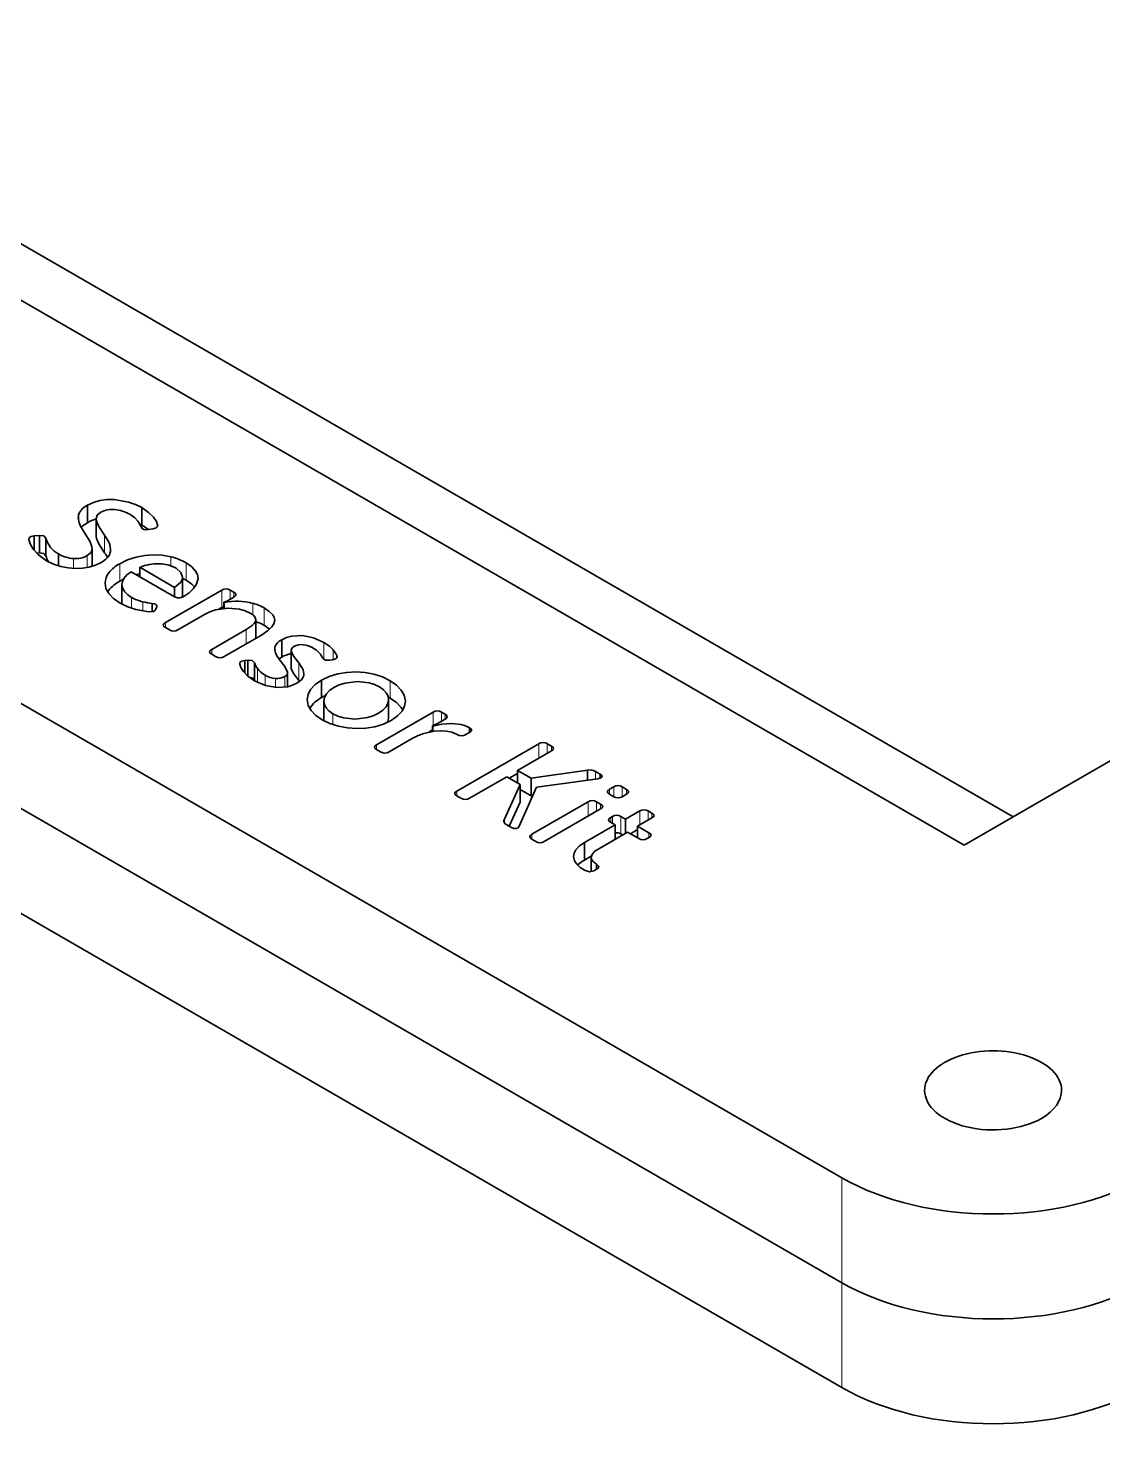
# Model space of a CAD drawing. Extents: x 321 to 857, y 218 to 648.
# Drawn here: x 683.19 to 708.3, y 587.02 to 619.9 of the extents above; entities that cross this region are included whole.
import ezdxf

# ---------------------------------------------------------------- set-up
doc = ezdxf.new("R2010")
doc.units = 0

msp = doc.modelspace()

# ---------------------------------------------------------------- linework, layer by layer
at = {"color": 7, "lineweight": 35}
for p, q in [((706.206, 601.477), (670.665, 621.996)), ((669.164, 621.539), (705.06, 600.814)), ((655.705, 619.896), (702.205, 593.05)), ((655.705, 617.447), (702.205, 590.6)), ((655.705, 617.447), (702.205, 590.6)), ((655.705, 614.997), (702.205, 588.151)), ((706.561, 601.68), (725.734, 612.75))]:
    msp.add_line(p, q, dxfattribs=at)
at = {"color": 7, "lineweight": 13, "ltscale": 0.004721}
msp.add_line((684.38, 608.555), (684.38, 608.366), dxfattribs=at)
at = {"color": 7, "lineweight": 35, "ltscale": 0.010207}
for p, q in [((684.578, 608.756), (684.578, 608.347)), ((684.782, 608.443), (684.782, 608.035)), ((683.459, 608.051), (683.459, 607.642)), ((683.611, 607.983), (683.611, 607.575)), ((689.119, 605.615), (689.119, 605.207)), ((690.047, 604.672), (690.047, 604.264)), ((691.616, 604.214), (691.616, 603.806)), ((694.693, 602.232), (694.693, 601.823)), ((694.947, 602.379), (694.947, 601.97)), ((696.189, 600.877), (696.189, 600.468))]:
    msp.add_line(p, q, dxfattribs=at)
at = {"color": 7, "lineweight": 35, "ltscale": 0.010205}
for p, q in [((685.851, 608.699), (685.851, 608.29)), ((684.692, 607.735), (684.692, 607.327)), ((685.386, 606.902), (685.386, 606.494)), ((686.804, 607.071), (686.804, 606.663)), ((688.515, 606.082), (688.515, 605.673)), ((689.339, 605.37), (689.339, 604.962)), ((688.485, 605.073), (688.485, 604.664)), ((690.102, 604.183), (690.102, 603.774))]:
    msp.add_line(p, q, dxfattribs=at)
at = {"color": 7, "lineweight": 13, "ltscale": 0.010207}
for p, q in [((684.782, 608.441), (684.782, 608.033)), ((684.692, 607.733), (684.692, 607.324)), ((686.883, 607.411), (686.883, 607.003)), ((687.718, 606.773), (687.718, 606.365)), ((688.706, 606.359), (688.706, 605.95)), ((689.519, 605.074), (689.519, 604.665)), ((697.043, 601.487), (697.043, 601.078))]:
    msp.add_line(p, q, dxfattribs=at)
at = {"color": 7, "lineweight": 35, "ltscale": 0.00149}
msp.add_line((685.798, 608.319), (685.851, 608.29), dxfattribs=at)
at = {"color": 7, "lineweight": 35, "ltscale": 0.002956}
msp.add_line((686.114, 608.204), (685.997, 608.185), dxfattribs=at)
at = {"color": 7, "lineweight": 35, "ltscale": 0.000492698}
msp.add_line((686.218, 608.299), (686.221, 608.28), dxfattribs=at)
at = {"color": 7, "lineweight": 35, "ltscale": 0.000924683}
msp.add_line((686.218, 608.299), (686.218, 608.263), dxfattribs=at)
at = {"color": 7, "lineweight": 35, "ltscale": 0.000152657}
msp.add_line((683.21, 607.952), (683.21, 607.958), dxfattribs=at)
at = {"color": 7, "lineweight": 35, "ltscale": 0.003078}
msp.add_line((683.336, 608.038), (683.459, 608.051), dxfattribs=at)
at = {"color": 7, "lineweight": 35, "ltscale": 0.008472}
msp.add_line((683.336, 608.038), (683.336, 607.7), dxfattribs=at)
at = {"color": 7, "lineweight": 13, "ltscale": 0.010205}
for p, q in [((684.981, 608.055), (684.981, 607.647)), ((685.333, 607.39), (685.333, 606.982)), ((689.341, 605.354), (689.341, 604.946)), ((691.652, 604.658), (691.652, 604.25))]:
    msp.add_line(p, q, dxfattribs=at)
at = {"color": 7, "lineweight": 35, "ltscale": 0.001651}
msp.add_line((683.393, 607.636), (683.459, 607.642), dxfattribs=at)
at = {"color": 7, "lineweight": 35, "ltscale": 0.006973}
msp.add_line((683.902, 607.618), (683.902, 607.34), dxfattribs=at)
at = {"color": 7, "lineweight": 13, "ltscale": 0.005797}
msp.add_line((684.255, 607.51), (684.255, 607.278), dxfattribs=at)
at = {"color": 7, "lineweight": 13, "ltscale": 0.00696}
msp.add_line((684.575, 607.579), (684.575, 607.3), dxfattribs=at)
at = {"color": 7, "lineweight": 13, "ltscale": 0.005299}
msp.add_line((686.526, 607.552), (686.526, 607.34), dxfattribs=at)
at = {"color": 7, "lineweight": 35, "ltscale": 0.029212}
msp.add_line((686.611, 606.618), (685.599, 607.202), dxfattribs=at)
at = {"color": 7, "lineweight": 35, "ltscale": 0.023418}
msp.add_line((685.803, 607.306), (686.614, 606.837), dxfattribs=at)
at = {"color": 7, "lineweight": 35, "ltscale": 0.005528}
msp.add_line((685.803, 607.306), (685.803, 607.084), dxfattribs=at)
at = {"color": 7, "lineweight": 35, "ltscale": 0.002483}
msp.add_line((685.333, 606.982), (685.42, 607.029), dxfattribs=at)
at = {"color": 7, "lineweight": 35, "ltscale": 0.00228}
msp.add_line((685.714, 607.136), (685.803, 607.156), dxfattribs=at)
at = {"color": 7, "lineweight": 35, "ltscale": 0.005525}
msp.add_line((686.614, 606.837), (686.614, 606.616), dxfattribs=at)
at = {"color": 7, "lineweight": 35, "ltscale": 0.000137363}
msp.add_line((686.804, 607.071), (686.804, 607.077), dxfattribs=at)
at = {"color": 7, "lineweight": 35, "ltscale": 0.002238}
msp.add_line((686.804, 607.045), (686.883, 607.003), dxfattribs=at)
at = {"color": 7, "lineweight": 35, "ltscale": 0.001152}
msp.add_line((685.052, 606.73), (685.078, 606.768), dxfattribs=at)
at = {"color": 7, "lineweight": 13, "ltscale": 0.006323}
msp.add_line((685.611, 606.604), (685.611, 606.351), dxfattribs=at)
at = {"color": 7, "lineweight": 35, "ltscale": 0.038018}
msp.add_line((686.401, 606.013), (687.718, 606.773), dxfattribs=at)
at = {"color": 7, "lineweight": 35, "ltscale": 0.000830309}
msp.add_line((687.799, 606.502), (687.769, 606.488), dxfattribs=at)
at = {"color": 7, "lineweight": 35, "ltscale": 0.003888}
msp.add_line((687.999, 606.611), (687.865, 606.533), dxfattribs=at)
at = {"color": 7, "lineweight": 35, "ltscale": 0.002419}
for p, q in [((687.916, 606.773), (688, 606.725)), ((692.852, 603.924), (692.936, 603.875)), ((693.504, 603.447), (693.421, 603.398))]:
    msp.add_line(p, q, dxfattribs=at)
at = {"color": 7, "lineweight": 13, "ltscale": 0.005267}
for p, q in [((687.916, 606.773), (687.916, 606.563)), ((692.852, 603.924), (692.852, 603.713))]:
    msp.add_line(p, q, dxfattribs=at)
at = {"color": 7, "lineweight": 13, "ltscale": 0.002849}
for p, q in [((688, 606.725), (688, 606.611)), ((692.936, 603.875), (692.936, 603.761)), ((695.42, 603.132), (695.42, 603.018)), ((696.57, 601.777), (696.57, 601.663)), ((697.767, 601.566), (697.767, 601.452))]:
    msp.add_line(p, q, dxfattribs=at)
at = {"color": 7, "lineweight": 13, "ltscale": 0.005363}
msp.add_line((685.87, 606.501), (685.87, 606.287), dxfattribs=at)
at = {"color": 7, "lineweight": 35, "ltscale": 0.004929}
msp.add_line((686.093, 606.464), (686.093, 606.267), dxfattribs=at)
at = {"color": 7, "lineweight": 35, "ltscale": 0.001127}
msp.add_line((686.195, 606.367), (686.177, 606.326), dxfattribs=at)
at = {"color": 7, "lineweight": 35, "ltscale": 0.018058}
msp.add_line((687.317, 606.207), (686.692, 605.846), dxfattribs=at)
at = {"color": 7, "lineweight": 35, "ltscale": 0.001656}
msp.add_line((687.661, 606.332), (687.718, 606.365), dxfattribs=at)
at = {"color": 7, "lineweight": 35, "ltscale": 0.000176396}
for p, q in [((687.769, 606.488), (687.775, 606.485)), ((692.639, 603.601), (692.646, 603.597)), ((695.076, 602.173), (695.07, 602.169))]:
    msp.add_line(p, q, dxfattribs=at)
at = {"color": 7, "lineweight": 35, "ltscale": 0.003502}
msp.add_line((687.769, 606.488), (687.769, 606.348), dxfattribs=at)
at = {"color": 7, "lineweight": 35, "ltscale": 0.003398}
msp.add_line((687.775, 606.485), (687.775, 606.349), dxfattribs=at)
at = {"color": 7, "lineweight": 13, "ltscale": 0.006764}
msp.add_line((688.447, 606.465), (688.447, 606.194), dxfattribs=at)
at = {"color": 7, "lineweight": 13, "ltscale": 0.002855}
for p, q in [((686.401, 606.013), (686.401, 605.899)), ((687.482, 605.389), (687.482, 605.275)), ((694.962, 601.07), (694.962, 600.956)), ((697.698, 601.108), (697.698, 600.994))]:
    msp.add_line(p, q, dxfattribs=at)
at = {"color": 7, "lineweight": 35, "ltscale": 0.00268}
for p, q in [((686.494, 605.845), (686.401, 605.899)), ((696.477, 601.831), (696.57, 601.777)), ((695.055, 600.903), (694.962, 600.956))]:
    msp.add_line(p, q, dxfattribs=at)
at = {"color": 7, "lineweight": 35, "ltscale": 0.02324}
msp.add_line((687.482, 605.389), (688.287, 605.854), dxfattribs=at)
at = {"color": 7, "lineweight": 13, "ltscale": 0.008382}
msp.add_line((688.287, 605.854), (688.287, 605.519), dxfattribs=at)
at = {"color": 7, "lineweight": 35, "ltscale": 0.025141}
msp.add_line((688.643, 605.724), (687.772, 605.222), dxfattribs=at)
at = {"color": 7, "lineweight": 35, "ltscale": 0.000621348}
msp.add_line((688.512, 605.649), (688.515, 605.673), dxfattribs=at)
at = {"color": 7, "lineweight": 13, "ltscale": 0.009833}
msp.add_line((690.104, 605.551), (690.104, 605.158), dxfattribs=at)
at = {"color": 7, "lineweight": 35, "ltscale": 0.002678}
for p, q in [((687.575, 605.221), (687.482, 605.275)), ((691.43, 602.995), (691.337, 603.049))]:
    msp.add_line(p, q, dxfattribs=at)
at = {"color": 7, "lineweight": 13, "ltscale": 0.003336}
msp.add_line((688.968, 605.461), (688.968, 605.327), dxfattribs=at)
at = {"color": 7, "lineweight": 35, "ltscale": 0.000392338}
for p, q in [((689.339, 605.37), (689.341, 605.354)), ((689.339, 604.962), (689.341, 604.946))]:
    msp.add_line(p, q, dxfattribs=at)
at = {"color": 7, "lineweight": 13, "ltscale": 0.00565}
msp.add_line((690.324, 605.376), (690.324, 605.15), dxfattribs=at)
at = {"color": 7, "lineweight": 35, "ltscale": 0.001353}
msp.add_line((690.406, 605.242), (690.406, 605.188), dxfattribs=at)
at = {"color": 7, "lineweight": 35, "ltscale": 0.001804}
msp.add_line((688.254, 605.133), (688.326, 605.14), dxfattribs=at)
at = {"color": 7, "lineweight": 35, "ltscale": 0.007419}
msp.add_line((688.254, 605.133), (688.254, 604.836), dxfattribs=at)
at = {"color": 7, "lineweight": 35, "ltscale": 0.009373}
msp.add_line((688.326, 605.14), (688.326, 604.765), dxfattribs=at)
at = {"color": 7, "lineweight": 13, "ltscale": 0.008141}
msp.add_line((688.55, 604.945), (688.55, 604.619), dxfattribs=at)
at = {"color": 7, "lineweight": 35, "ltscale": 0.001816}
msp.add_line((690.308, 605.147), (690.236, 605.137), dxfattribs=at)
at = {"color": 7, "lineweight": 35, "ltscale": 0.000341156}
msp.add_line((688.485, 604.664), (688.49, 604.652), dxfattribs=at)
at = {"color": 7, "lineweight": 13, "ltscale": 0.006017}
msp.add_line((688.733, 604.788), (688.733, 604.547), dxfattribs=at)
at = {"color": 7, "lineweight": 13, "ltscale": 0.005234}
msp.add_line((688.971, 604.711), (688.971, 604.501), dxfattribs=at)
at = {"color": 7, "lineweight": 13, "ltscale": 0.006224}
msp.add_line((689.191, 604.755), (689.191, 604.506), dxfattribs=at)
at = {"color": 7, "lineweight": 35, "ltscale": 0.000437441}
msp.add_line((689.254, 604.84), (689.253, 604.858), dxfattribs=at)
at = {"color": 7, "lineweight": 35, "ltscale": 0.008095}
msp.add_line((689.254, 604.84), (689.254, 604.516), dxfattribs=at)
at = {"color": 7, "lineweight": 35, "ltscale": 0.000823179}
msp.add_line((689.519, 604.665), (689.539, 604.639), dxfattribs=at)
at = {"color": 7, "lineweight": 35, "ltscale": 0.001244}
msp.add_line((691.608, 604.274), (691.652, 604.25), dxfattribs=at)
at = {"color": 7, "lineweight": 13, "ltscale": 0.006436}
msp.add_line((690.316, 603.887), (690.316, 603.63), dxfattribs=at)
at = {"color": 7, "lineweight": 35, "ltscale": 0.038016}
for p, q in [((691.337, 603.163), (692.654, 603.924)), ((696.57, 601.663), (695.253, 600.903))]:
    msp.add_line(p, q, dxfattribs=at)
at = {"color": 7, "lineweight": 13, "ltscale": 0.007881}
msp.add_line((692.654, 603.924), (692.654, 603.608), dxfattribs=at)
at = {"color": 7, "lineweight": 35, "ltscale": 0.003178}
msp.add_line((692.639, 603.601), (692.639, 603.473), dxfattribs=at)
at = {"color": 7, "lineweight": 35, "ltscale": 0.003064}
msp.add_line((692.646, 603.597), (692.646, 603.474), dxfattribs=at)
at = {"color": 7, "lineweight": 35, "ltscale": 0.005007}
msp.add_line((692.936, 603.761), (692.762, 603.661), dxfattribs=at)
at = {"color": 7, "lineweight": 35, "ltscale": 0.002766}
msp.add_line((693.508, 603.559), (693.508, 603.448), dxfattribs=at)
at = {"color": 7, "lineweight": 35, "ltscale": 0.015204}
msp.add_line((692.154, 603.3), (691.628, 602.996), dxfattribs=at)
at = {"color": 7, "lineweight": 35, "ltscale": 0.002535}
msp.add_line((692.552, 603.456), (692.639, 603.507), dxfattribs=at)
at = {"color": 7, "lineweight": 13, "ltscale": 0.002856}
for p, q in [((691.337, 603.163), (691.337, 603.049)), ((693.211, 602.081), (693.211, 601.967)), ((697.174, 602.119), (697.174, 602.005))]:
    msp.add_line(p, q, dxfattribs=at)
at = {"color": 7, "lineweight": 35, "ltscale": 0.055302}
msp.add_line((693.211, 602.081), (695.127, 603.187), dxfattribs=at)
at = {"color": 7, "lineweight": 35, "ltscale": 0.022813}
msp.add_line((695.42, 603.018), (694.63, 602.562), dxfattribs=at)
at = {"color": 7, "lineweight": 13, "ltscale": 0.008467}
msp.add_line((695.127, 603.187), (695.127, 602.849), dxfattribs=at)
at = {"color": 7, "lineweight": 35, "ltscale": 0.002771}
for p, q in [((695.324, 603.187), (695.42, 603.132)), ((693.307, 601.912), (693.211, 601.967))]:
    msp.add_line(p, q, dxfattribs=at)
at = {"color": 7, "lineweight": 13, "ltscale": 0.005618}
msp.add_line((695.324, 603.187), (695.324, 602.963), dxfattribs=at)
at = {"color": 7, "lineweight": 35, "ltscale": 0.009163}
for p, q in [((694.63, 602.562), (694.947, 602.379)), ((694.693, 602.232), (694.375, 602.415))]:
    msp.add_line(p, q, dxfattribs=at)
at = {"color": 7, "lineweight": 35, "ltscale": 0.007349}
for p, q in [((694.63, 602.562), (694.63, 602.268)), ((694.693, 602.117), (694.947, 601.97))]:
    msp.add_line(p, q, dxfattribs=at)
at = {"color": 7, "lineweight": 35, "ltscale": 0.033264}
msp.add_line((694.947, 602.379), (696.264, 602.569), dxfattribs=at)
at = {"color": 7, "lineweight": 35, "ltscale": 0.005876}
msp.add_line((696.264, 602.569), (696.264, 602.334), dxfattribs=at)
at = {"color": 7, "lineweight": 35, "ltscale": 0.02514}
msp.add_line((694.375, 602.415), (693.504, 601.912), dxfattribs=at)
at = {"color": 7, "lineweight": 35, "ltscale": 0.022621}
msp.add_line((694.316, 601.409), (694.693, 602.232), dxfattribs=at)
at = {"color": 7, "lineweight": 35, "ltscale": 0.00561}
msp.add_line((694.436, 602.38), (694.63, 602.492), dxfattribs=at)
at = {"color": 7, "lineweight": 35, "ltscale": 0.036098}
msp.add_line((696.507, 602.366), (695.076, 602.173), dxfattribs=at)
at = {"color": 7, "lineweight": 35, "ltscale": 0.0032}
msp.add_line((696.447, 602.539), (696.558, 602.475), dxfattribs=at)
at = {"color": 7, "lineweight": 13, "ltscale": 0.004526}
msp.add_line((696.447, 602.539), (696.447, 602.358), dxfattribs=at)
at = {"color": 7, "lineweight": 35, "ltscale": 0.002432}
msp.add_line((696.558, 602.475), (696.558, 602.378), dxfattribs=at)
at = {"color": 7, "lineweight": 35, "ltscale": 0.02484}
msp.add_line((695.07, 602.169), (694.669, 601.26), dxfattribs=at)
at = {"color": 7, "lineweight": 35, "ltscale": 0.000934381}
msp.add_line((694.947, 601.97), (694.984, 601.976), dxfattribs=at)
at = {"color": 7, "lineweight": 35, "ltscale": 0.002855}
for p, q in [((696.776, 602.121), (696.875, 602.178)), ((697.175, 602.005), (697.076, 601.948))]:
    msp.add_line(p, q, dxfattribs=at)
at = {"color": 7, "lineweight": 13, "ltscale": 0.002847}
for p, q in [((696.776, 602.121), (696.776, 602.007)), ((696.806, 601.464), (696.806, 601.35))]:
    msp.add_line(p, q, dxfattribs=at)
at = {"color": 7, "lineweight": 35, "ltscale": 0.00294}
msp.add_line((696.878, 601.948), (696.776, 602.007), dxfattribs=at)
at = {"color": 7, "lineweight": 13, "ltscale": 0.005704}
msp.add_line((696.875, 602.178), (696.875, 601.95), dxfattribs=at)
at = {"color": 7, "lineweight": 35, "ltscale": 0.002939}
msp.add_line((697.073, 602.178), (697.174, 602.119), dxfattribs=at)
at = {"color": 7, "lineweight": 13, "ltscale": 0.005795}
msp.add_line((697.073, 602.178), (697.073, 601.946), dxfattribs=at)
at = {"color": 7, "lineweight": 35, "ltscale": 0.015474}
msp.add_line((694.435, 601.261), (694.693, 601.823), dxfattribs=at)
at = {"color": 7, "lineweight": 35, "ltscale": 0.038017}
msp.add_line((694.962, 601.07), (696.279, 601.831), dxfattribs=at)
at = {"color": 7, "lineweight": 13, "ltscale": 0.008383}
msp.add_line((696.279, 601.831), (696.279, 601.495), dxfattribs=at)
at = {"color": 7, "lineweight": 13, "ltscale": 0.005527}
msp.add_line((696.477, 601.831), (696.477, 601.61), dxfattribs=at)
at = {"color": 7, "lineweight": 35, "ltscale": 0.009592}
for p, q in [((697.15, 601.424), (697.483, 601.616)), ((697.767, 601.452), (697.435, 601.26))]:
    msp.add_line(p, q, dxfattribs=at)
at = {"color": 7, "lineweight": 13, "ltscale": 0.008206}
msp.add_line((697.483, 601.616), (697.483, 601.288), dxfattribs=at)
at = {"color": 7, "lineweight": 35, "ltscale": 0.002511}
msp.add_line((697.68, 601.616), (697.767, 601.566), dxfattribs=at)
at = {"color": 7, "lineweight": 13, "ltscale": 0.005359}
msp.add_line((697.68, 601.616), (697.68, 601.402), dxfattribs=at)
at = {"color": 7, "lineweight": 35, "ltscale": 0.04179}
msp.add_line((705.06, 600.814), (706.508, 601.65), dxfattribs=at)
at = {"color": 7, "lineweight": 35, "ltscale": 0.001515}
msp.add_line((706.508, 601.65), (706.56, 601.68), dxfattribs=at)
at = {"color": 7, "lineweight": 35, "ltscale": 0.001601}
msp.add_line((694.316, 601.409), (694.316, 601.345), dxfattribs=at)
at = {"color": 7, "lineweight": 35, "ltscale": 0.003543}
msp.add_line((694.486, 601.231), (694.363, 601.302), dxfattribs=at)
at = {"color": 7, "lineweight": 35, "ltscale": 0.020744}
msp.add_line((696.189, 600.877), (696.908, 601.292), dxfattribs=at)
at = {"color": 7, "lineweight": 35, "ltscale": 0.003024}
for p, q in [((696.908, 601.292), (696.803, 601.352)), ((696.471, 600.372), (696.471, 600.251))]:
    msp.add_line(p, q, dxfattribs=at)
at = {"color": 7, "lineweight": 35, "ltscale": 0.001125}
for p, q in [((696.806, 601.464), (696.845, 601.487)), ((697.698, 600.994), (697.659, 600.972))]:
    msp.add_line(p, q, dxfattribs=at)
at = {"color": 7, "lineweight": 13, "ltscale": 0.003973}
msp.add_line((696.845, 601.487), (696.845, 601.328), dxfattribs=at)
at = {"color": 7, "lineweight": 35, "ltscale": 0.008382}
msp.add_line((696.908, 601.292), (696.908, 600.956), dxfattribs=at)
at = {"color": 7, "lineweight": 35, "ltscale": 0.003115}
msp.add_line((697.043, 601.487), (697.15, 601.424), dxfattribs=at)
at = {"color": 7, "lineweight": 35, "ltscale": 0.008206}
msp.add_line((697.15, 601.424), (697.15, 601.096), dxfattribs=at)
at = {"color": 7, "lineweight": 35, "ltscale": 0.007603}
msp.add_line((697.435, 601.26), (697.698, 601.108), dxfattribs=at)
at = {"color": 7, "lineweight": 35, "ltscale": 0.006822}
msp.add_line((697.435, 601.26), (697.435, 600.987), dxfattribs=at)
at = {"color": 7, "lineweight": 35, "ltscale": 0.019445}
msp.add_line((697.198, 601.124), (696.525, 600.735), dxfattribs=at)
at = {"color": 7, "lineweight": 35, "ltscale": 0.001115}
msp.add_line((697.043, 601.078), (697.081, 601.056), dxfattribs=at)
at = {"color": 7, "lineweight": 35, "ltscale": 0.007693}
msp.add_line((697.465, 600.97), (697.198, 601.124), dxfattribs=at)
at = {"color": 7, "lineweight": 35, "ltscale": 0.004822}
msp.add_line((697.268, 601.084), (697.435, 601.18), dxfattribs=at)
at = {"color": 7, "lineweight": 35, "ltscale": 0.004794}
msp.add_line((696.189, 600.468), (696.356, 600.564), dxfattribs=at)
at = {"color": 7, "lineweight": 35, "ltscale": 0.008459}
msp.add_line((696.351, 600.533), (696.351, 600.195), dxfattribs=at)
at = {"color": 7, "lineweight": 35, "ltscale": 0.001813}
msp.add_line((696.477, 600.254), (696.414, 600.218), dxfattribs=at)
at = {"color": 7, "lineweight": 13, "ltscale": 0.061237}
msp.add_line((702.205, 590.6), (702.205, 593.05), dxfattribs=at)
at = {"color": 7, "lineweight": 13, "ltscale": 0.061238}
msp.add_line((702.205, 590.6), (702.205, 588.151), dxfattribs=at)
at = {"color": 7, "lineweight": 35}
for points in [[(684.578, 608.756), (684.72, 608.822), (684.873, 608.865), (685.035, 608.887), (685.202, 608.888), (685.539, 608.83), (685.701, 608.773), (685.851, 608.699)], [(684.893, 608.592), (684.808, 608.521), (684.782, 608.441)], [(685.758, 608.384), (685.684, 608.464), (685.569, 608.543)], [(685.851, 608.699), (686.01, 608.587), (686.123, 608.476), (686.19, 608.376), (686.218, 608.299)], [(684.505, 608.126), (684.418, 608.27), (684.388, 608.342), (684.366, 608.465)], [(684.782, 608.441), (684.79, 608.383), (684.843, 608.259), (684.981, 608.055)], [(685.997, 608.185), (685.932, 608.181), (685.864, 608.207), (685.835, 608.248)], [(686.221, 608.28), (686.21, 608.247), (686.188, 608.23), (686.114, 608.204)], [(683.21, 607.958), (683.219, 607.993), (683.256, 608.022), (683.336, 608.038)], [(683.626, 607.46), (683.435, 607.596), (683.311, 607.733), (683.24, 607.857), (683.21, 607.952)], [(683.459, 608.051), (683.558, 608.038), (683.611, 607.983)], [(684.692, 607.733), (684.686, 607.792), (684.637, 607.918), (684.505, 608.126)], [(684.782, 608.033), (684.79, 607.975), (684.843, 607.851), (684.981, 607.647)], [(684.981, 608.055), (685.069, 607.912), (685.099, 607.84), (685.119, 607.721)], [(683.459, 607.642), (683.558, 607.63), (683.611, 607.575)], [(684.575, 607.579), (684.663, 607.651), (684.692, 607.733)], [(685.333, 607.39), (685.519, 607.481), (685.717, 607.545), (685.922, 607.584), (686.126, 607.598), (686.328, 607.587), (686.526, 607.552)], [(684.898, 607.42), (684.766, 607.356), (684.619, 607.31), (684.461, 607.283), (684.297, 607.276), (684.128, 607.29), (683.957, 607.324), (683.789, 607.38), (683.626, 607.46)], [(685.599, 607.202), (685.499, 607.126), (685.431, 607.046), (685.397, 606.974), (685.386, 606.902)], [(686.804, 607.077), (686.763, 607.188), (686.65, 607.283)], [(686.883, 607.411), (687.017, 607.318), (687.108, 607.219), (687.151, 607.134), (687.165, 607.048)], [(685.342, 606.469), (685.186, 606.577), (685.077, 606.693), (685.013, 606.813), (684.992, 606.935)], [(685.386, 606.902), (685.406, 606.808), (685.451, 606.734), (685.52, 606.666), (685.611, 606.604)], [(686.614, 606.837), (686.756, 606.954), (686.792, 607.013), (686.804, 607.071)], [(687.165, 607.048), (687.131, 606.912), (687.061, 606.811), (686.956, 606.712), (686.815, 606.618)], [(688.049, 606.668), (688.043, 606.649), (688.034, 606.636), (687.999, 606.611)], [(688, 606.725), (688.034, 606.7), (688.044, 606.687), (688.049, 606.668)], [(686.015, 606.267), (685.711, 606.321), (685.527, 606.381), (685.342, 606.469)], [(686.177, 606.326), (686.155, 606.295), (686.12, 606.274), (686.015, 606.267)], [(688.383, 606.238), (688.265, 606.293), (688.135, 606.33), (687.857, 606.354), (687.575, 606.312), (687.44, 606.267), (687.317, 606.207)], [(688.515, 606.082), (688.499, 606.136), (688.457, 606.186), (688.383, 606.238)], [(688.706, 606.359), (688.828, 606.277), (688.909, 606.195), (688.944, 606.132), (688.956, 606.069)], [(686.352, 605.956), (686.357, 605.975), (686.367, 605.988), (686.401, 606.013)], [(686.401, 605.899), (686.367, 605.924), (686.357, 605.937), (686.352, 605.956)], [(688.287, 605.854), (688.426, 605.947), (688.475, 605.992), (688.505, 606.039), (688.515, 606.082)], [(688.956, 606.069), (688.935, 605.983), (688.891, 605.917), (688.79, 605.822), (688.643, 605.724)], [(689.119, 605.615), (689.232, 605.668), (689.353, 605.7), (689.607, 605.711), (689.864, 605.657), (690.104, 605.551)], [(690.104, 605.551), (690.238, 605.462), (690.324, 605.376)], [(687.432, 605.332), (687.438, 605.351), (687.448, 605.364), (687.482, 605.389)], [(687.482, 605.275), (687.448, 605.3), (687.438, 605.313), (687.432, 605.332)], [(689.074, 605.138), (689.017, 605.217), (688.977, 605.298), (688.959, 605.396)], [(689.404, 605.458), (689.359, 605.422), (689.339, 605.37)], [(689.341, 605.354), (689.353, 605.313), (689.404, 605.223), (689.519, 605.074)], [(690.236, 605.137), (690.136, 605.141), (690.071, 605.194)], [(690.416, 605.213), (690.412, 605.196), (690.401, 605.182), (690.378, 605.167), (690.308, 605.147)], [(688.136, 605.064), (688.138, 605.078), (688.158, 605.102), (688.183, 605.116), (688.254, 605.133)], [(688.485, 604.655), (688.326, 604.765), (688.226, 604.871), (688.167, 604.967), (688.14, 605.043)], [(688.326, 605.14), (688.429, 605.129), (688.485, 605.073)], [(689.253, 604.858), (689.19, 604.989), (689.074, 605.138)], [(689.341, 604.946), (689.353, 604.905), (689.404, 604.815), (689.519, 604.665)], [(689.519, 605.074), (689.592, 604.968), (689.618, 604.915), (689.638, 604.817)], [(690.047, 604.672), (690.228, 604.757), (690.428, 604.817), (690.638, 604.852), (690.852, 604.862), (691.066, 604.848), (691.274, 604.809), (691.472, 604.745), (691.652, 604.658)], [(688.366, 604.733), (688.429, 604.721), (688.485, 604.664)], [(689.475, 604.597), (689.373, 604.55), (689.258, 604.517), (689.005, 604.499), (688.741, 604.545), (688.485, 604.655)], [(689.628, 604.753), (689.578, 604.674), (689.475, 604.597)], [(689.715, 604.215), (689.734, 604.334), (689.793, 604.451), (689.897, 604.566), (690.047, 604.672)], [(691.4, 604.513), (691.285, 604.567), (691.158, 604.606), (690.881, 604.636), (690.598, 604.603), (690.464, 604.561), (690.34, 604.502)], [(691.652, 604.658), (691.802, 604.554), (691.912, 604.44), (691.98, 604.32), (692.007, 604.182)], [(690.065, 603.742), (689.915, 603.846), (689.806, 603.961), (689.739, 604.081), (689.715, 604.215)], [(690.34, 604.502), (690.236, 604.43), (690.162, 604.351), (690.118, 604.269), (690.102, 604.183)], [(691.382, 603.901), (691.485, 603.972), (691.557, 604.049), (691.601, 604.13), (691.616, 604.214)], [(691.616, 604.214), (691.602, 604.295), (691.562, 604.373), (691.494, 604.447), (691.4, 604.513)], [(691.652, 604.25), (691.802, 604.146), (691.912, 604.032), (691.948, 603.978)], [(690.102, 604.183), (690.116, 604.104), (690.155, 604.027), (690.222, 603.954), (690.316, 603.887)], [(690.316, 603.887), (690.431, 603.833), (690.559, 603.794), (690.837, 603.763), (691.122, 603.797), (691.257, 603.841), (691.382, 603.901)], [(692.007, 604.182), (691.987, 604.065), (691.93, 603.95), (691.827, 603.834), (691.679, 603.729)], [(692.936, 603.875), (692.97, 603.85), (692.98, 603.837), (692.985, 603.818)], [(691.679, 603.729), (691.496, 603.643), (691.295, 603.583), (691.084, 603.549), (690.869, 603.539), (690.654, 603.554), (690.444, 603.593), (690.245, 603.656), (690.065, 603.742)], [(692.762, 603.661), (692.675, 603.617), (692.639, 603.601)], [(692.646, 603.597), (692.859, 603.643), (693.09, 603.657), (693.313, 603.631), (693.415, 603.602), (693.508, 603.559)], [(692.985, 603.818), (692.98, 603.799), (692.97, 603.786), (692.936, 603.761)], [(693.508, 603.559), (693.54, 603.535), (693.549, 603.522), (693.555, 603.504)], [(693.214, 603.404), (693.096, 603.455), (692.965, 603.483), (692.827, 603.49), (692.686, 603.48), (692.404, 603.413)], [(693.555, 603.504), (693.549, 603.485), (693.539, 603.472), (693.504, 603.447)], [(691.288, 603.106), (691.293, 603.125), (691.303, 603.138), (691.337, 603.163)], [(691.337, 603.049), (691.303, 603.074), (691.293, 603.087), (691.288, 603.106)], [(695.42, 603.132), (695.454, 603.107), (695.464, 603.094), (695.469, 603.075)], [(695.469, 603.075), (695.464, 603.056), (695.454, 603.043), (695.42, 603.018)], [(696.605, 602.422), (696.603, 602.41), (696.585, 602.391), (696.507, 602.366)], [(696.558, 602.475), (696.591, 602.451), (696.6, 602.439), (696.605, 602.422)], [(693.162, 602.024), (693.167, 602.043), (693.177, 602.056), (693.211, 602.081)], [(693.211, 601.967), (693.177, 601.993), (693.167, 602.005), (693.162, 602.024)], [(696.727, 602.064), (696.732, 602.083), (696.742, 602.096), (696.776, 602.121)], [(696.776, 602.007), (696.742, 602.032), (696.732, 602.045), (696.727, 602.064)], [(697.174, 602.119), (697.209, 602.094), (697.218, 602.081), (697.224, 602.062)], [(697.224, 602.062), (697.218, 602.043), (697.209, 602.031), (697.175, 602.005)], [(696.57, 601.777), (696.604, 601.752), (696.614, 601.739), (696.619, 601.72)], [(696.619, 601.72), (696.614, 601.701), (696.604, 601.688), (696.57, 601.663)], [(694.669, 601.26), (694.642, 601.222), (694.598, 601.204), (694.544, 601.207), (694.486, 601.231)], [(696.756, 601.407), (696.762, 601.426), (696.772, 601.439), (696.806, 601.464)], [(696.803, 601.352), (696.771, 601.376), (696.761, 601.388), (696.756, 601.407)], [(697.767, 601.566), (697.801, 601.541), (697.811, 601.528), (697.817, 601.509)], [(697.817, 601.509), (697.811, 601.49), (697.801, 601.478), (697.767, 601.452)], [(694.913, 601.013), (694.918, 601.032), (694.928, 601.045), (694.962, 601.07)], [(694.962, 600.956), (694.928, 600.982), (694.918, 600.994), (694.913, 601.013)], [(697.698, 601.108), (697.732, 601.083), (697.742, 601.07), (697.748, 601.051)], [(697.748, 601.051), (697.742, 601.032), (697.732, 601.02), (697.698, 600.994)], [(695.936, 600.556), (695.948, 600.63), (695.988, 600.706), (696.067, 600.793), (696.189, 600.877)], [(696.525, 600.735), (696.435, 600.674), (696.381, 600.617), (696.351, 600.533)], [(696.196, 600.23), (696.093, 600.299), (696.013, 600.374), (695.96, 600.453), (695.936, 600.556)], [(696.351, 600.533), (696.368, 600.473), (696.396, 600.434), (696.471, 600.372)], [(696.471, 600.372), (696.519, 600.327), (696.526, 600.307)], [(696.526, 600.307), (696.521, 600.29), (696.511, 600.279), (696.477, 600.254)], [(696.414, 600.218), (696.31, 600.193), (696.196, 600.23)]]:
    msp.add_lwpolyline(points, dxfattribs=at)
for centre, radius, start, end in [((684.655, 608.465), 0.289, 161.8916, 180.1584), ((685.151, 608.117), 0.541, 82.9073, 118.5191), ((685.145, 607.816), 0.842, 59.7326, 85.0336), ((684.855, 607.835), 0.582, 118.4273, 136.2615), ((685.038, 607.553), 0.918, 106.235, 120.0487), ((684.999, 607.859), 0.922, 24.9065, 34.6822), ((685.326, 607.367), 1.062, 50.4461, 60.3618), ((684.175, 608.137), 0.585, 195.284, 242.2212), ((684.114, 607.699), 0.518, 193.8951, 210.451), ((684.305, 608.297), 0.789, 239.2573, 266.3285), ((684.303, 608.07), 0.562, 265.0552, 298.931), ((684.106, 607.001), 1.087, 29.5675, 36.4152), ((684.815, 607.721), 0.304, 341.5411, 0.1349), ((686.217, 606.241), 1.346, 60.3277, 76.7437), ((685.392, 606.925), 0.401, 141.4329, 178.6463), ((685.723, 606.664), 0.824, 118.2619, 141.569), ((686.22, 606.312), 1.077, 88.1645, 112.7918), ((686.244, 606.546), 0.842, 61.1736, 89.2742), ((685.723, 606.256), 0.824, 118.2619, 141.569), ((686.539, 606.363), 0.726, 41.1117, 61.7188), ((686.079, 607.403), 0.926, 239.6509, 256.9509), ((686.251, 608.078), 1.622, 256.4237, 264.4136), ((686.707, 606.789), 0.197, 240.8582, 272.2091), ((686.718, 606.796), 0.203, 269.043, 298.5089), ((686.651, 606.664), 0.153, 338.4906, 359.6682), ((687.817, 606.618), 0.184, 57.5579, 122.4421), ((688.067, 605.033), 1.481, 75.113, 101.3565), ((687.631, 606.942), 0.471, 290.9375, 299.7666), ((685.617, 606.494), 0.232, 180.0306, 193.1847), ((686.139, 606.397), 0.0636, 331.8848, 358.081), ((687.831, 606.174), 0.222, 106.0937, 120.4395), ((688.195, 605.485), 1.012, 59.6939, 75.5754), ((686.593, 606.001), 0.184, 237.6269, 302.4698), ((688.184, 605.052), 1.039, 59.8304, 71.4186), ((688.251, 605.142), 0.928, 50.8178, 60.636), ((687.673, 605.377), 0.184, 237.6269, 302.4698), ((689.191, 605.396), 0.233, 163.9063, 180.1018), ((689.404, 604.706), 0.576, 119.6004, 127.4077), ((689.474, 604.591), 0.711, 100.9147, 119.9002), ((689.57, 605.162), 0.34, 81.5204, 119.3616), ((689.549, 604.906), 0.597, 59.7437, 83.0609), ((689.611, 604.961), 0.518, 40.6103, 62.5972), ((689.486, 604.888), 0.66, 27.6178, 38.4257), ((689.735, 604.918), 0.746, 25.7843, 37.8765), ((690.358, 605.211), 0.0577, 2.3747, 32.965), ((688.188, 605.065), 0.0521, 181.1469, 204.5709), ((689.251, 605.389), 0.829, 202.4596, 212.3963), ((689.025, 605.283), 0.575, 239.466, 264.5966), ((689.015, 605.072), 0.363, 263.1377, 299.127), ((689.423, 604.816), 0.215, 342.8986, 0.0472), ((690.382, 603.62), 0.724, 117.4564, 147.3027), ((690.6, 603.32), 1.094, 115.1455, 120.3806), ((692.753, 603.768), 0.184, 57.5579, 122.4421), ((690.345, 603.774), 0.243, 180.032, 193.5497), ((691.353, 603.808), 0.263, 331.0319, 359.4473), ((692.899, 601.985), 1.511, 109.0967, 119.519), ((693.323, 603.563), 0.192, 235.6369, 300.7567), ((695.226, 603.032), 0.184, 57.5991, 122.4009), ((691.529, 603.151), 0.184, 237.6269, 302.4698), ((696.317, 602.309), 0.265, 60.6069, 101.4418), ((693.406, 602.068), 0.184, 237.6269, 302.4698), ((696.974, 602.023), 0.184, 57.5991, 122.4009), ((696.977, 602.104), 0.184, 237.5302, 302.3731), ((696.378, 601.675), 0.184, 57.5579, 122.4421), ((697.582, 601.461), 0.184, 57.6269, 122.4698), ((694.383, 601.374), 0.0763, 152.6023, 178.6891), ((696.944, 601.331), 0.184, 57.5991, 122.4009), ((696.943, 600.921), 0.186, 57.752, 100.9178), ((697.56, 601.124), 0.181, 238.1976, 302.9826), ((695.154, 601.058), 0.184, 237.6269, 302.4698), ((696.525, 599.851), 0.702, 118.4998, 134.4642)]:
    msp.add_arc(centre, radius, start, end, dxfattribs=at)
for centre, major_axis, ratio, start_param, end_param in [((767.969, 600.223), (83.597, -8.291), 0.047112, 3.075802, 3.131167), ((606.284, 613.076), (78.829, -5.406), 0.047442, 6.212582, 6.270879), ((673.186, 602.789), (13.015, 3.617), 0.054717, 6.267979, 6.397606), ((703.316, 604.594), (14.353, -0.838), 0.094149, 2.99925, 3.120235), ((711.668, 605.235), (23.143, 0.205), 0.07925, 3.188305, 3.275293), ((667.372, 609.187), (21.881, -4.361), 0.056629, 6.218384, 6.294483), ((734.684, 607.718), (40.376, 6.352), 0.037857, 3.135634, 3.188407), ((705.74, 595.091), (1.6, 0), 0.57735, 0, 3.141593), ((705.74, 595.091), (1.6, 0), 0.57735, 3.141593, 5.497787), ((705.74, 595.091), (1.6, 0), 0.57735, 5.497787, 6.283185), ((705.74, 595.091), (5, 0), 0.57735, 3.926991, 5.497787), ((705.74, 592.641), (5, 0), 0.57735, 3.926991, 5.497787), ((705.74, 592.641), (5, 0), 0.57735, 3.926991, 5.497787), ((705.74, 590.192), (5, 0), 0.57735, 3.926991, 5.497787)]:
    msp.add_ellipse(centre, major_axis=major_axis, ratio=ratio, start_param=start_param, end_param=end_param, dxfattribs=at)

doc.saveas('drawing.dxf')
